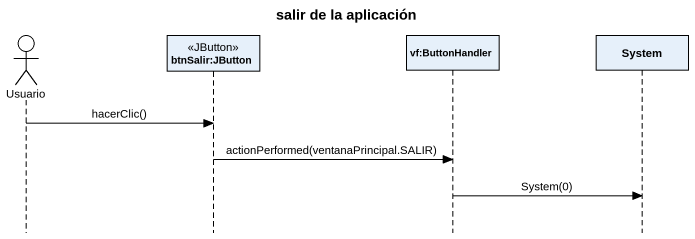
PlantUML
@startuml
title salir de la aplicación
hide footbox
actor Usuario
participant "btnSalir:JButton" as btnSalir_JButton <<JButton>>
participant "vf:ButtonHandler" as vf_ButtonHandler
participant System

Usuario -> btnSalir_JButton : hacerClic()
btnSalir_JButton -> vf_ButtonHandler : actionPerformed(ventanaPrincipal.SALIR)
vf_ButtonHandler -> System : System(0)
@enduml
